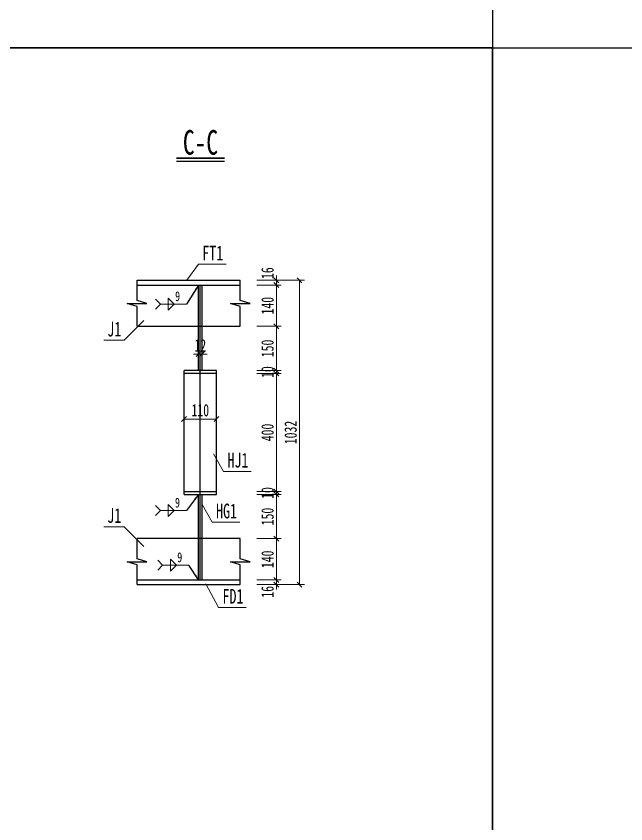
# Model space of a CAD drawing. Header units: millimetres. Extents: x -60009 to 63758, y -2164 to 95433.
# Drawn here: x 11151 to 13218, y 66037 to 68775 of the extents above; entities that cross this region are included whole.
import ezdxf
from ezdxf.enums import TextEntityAlignment as Align

# ---------------------------------------------------------------- set-up
doc = ezdxf.new("R2010")
doc.units = ezdxf.units.MM
doc.layers.get('Defpoints').update_dxf_attribs({"color": 8})
for name, color, linetype, lineweight in [('Dim', 4, 'Continuous', 15), ('文字', 7, 'Continuous', 15), ('标注线及字体', 2, 'Continuous', 15), ('细实线', 4, 'Continuous', 15), ('钢板粗线', 1, 'Continuous', 25)]:
    doc.layers.add(name, color=color, linetype=linetype, lineweight=lineweight)
doc.layers.add('Text', color=4, linetype='Continuous')
doc.styles.add('111', font='仿宋_GB2312.TTF', dxfattribs={"width": 0.7})
doc.styles.add('BM_Dim', font='仿宋_GB2312.TTF', dxfattribs={"width": 0.85})
doc.styles.add('SMEDI', font='仿宋_GB2312.TTF', dxfattribs={"width": 0.75})
doc.styles.get("Standard").update_dxf_attribs({"font": '仿宋_GB2312.TTF'})
doc.dimstyles.new('200', dxfattribs={"dimscale": 0, "dimtxt": 2.5, "dimasz": 1, "dimexe": 1, "dimexo": 1, "dimgap": 0.6, "dimtad": 1, "dimdec": 0, "dimdsep": 46, "dimtxsty": '111', "dimblk": 'OBLIQUE', "dimcen": 0, "dimclrd": 4, "dimclre": 4, "dimclrt": 4, "dimadec": 1, "dimazin": 2, "dimtfac": 1, "dimtdec": 0, "dimtix": 1, "dimtmove": 2, "dimatfit": 3, "dimfxl": 4, "dimfxlon": 1, "dimtolj": 1, "dimlwd": -1, "dimlwe": -1, "dimarcsym": 0})
doc.dimstyles.new('MSteel_1.0_1.0', dxfattribs={"dimtxt": 3, "dimasz": 1.2, "dimexe": 1, "dimexo": 1, "dimgap": 1, "dimtad": 3, "dimtoh": 1, "dimdec": 0, "dimzin": 0, "dimdsep": 46, "dimtxsty": 'Standard', "dimblk": 'ARCHTICK', "dimcen": 0.09, "dimclrd": 3, "dimclre": 3, "dimadec": 0, "dimazin": 0, "dimtfac": 1, "dimtdec": 4, "dimtofl": 0, "dimtmove": 0, "dimatfit": 3, "dimfxl": 1, "dimtolj": 1, "dimtzin": 0, "dimarcsym": 0})

# ---------------------------------------------------------------- blocks, each defined once
blk = doc.blocks.new('_Oblique')
at = {"color": 0, "linetype": 'ByBlock', "lineweight": -2}
blk.add_line((-0.5, -0.5), (0.5, 0.5), dxfattribs=at)
blk = doc.blocks.new('*D153')
at = {"layer": 'Defpoints', "color": 0}
for p in [(11830.3, 67563.7), (11830.3, 67163.7), (12033.1, 67163.7)]:
    blk.add_point(p, dxfattribs=at)
at = {"layer": '细实线', "color": 4}
for p, q in [((11966.4, 67563.7), (12049.8, 67563.7)), ((12033.1, 67563.7), (12033.1, 67163.7)), ((11966.4, 67163.7), (12049.8, 67163.7))]:
    blk.add_line(p, q, dxfattribs=at)
at = {"layer": '细实线', "color": 4, "xscale": 16.66666666666666, "yscale": 16.66666666666666, "zscale": 16.66666666666666}
for p, rotation in [((12033.1, 67563.7), 90), ((12033.1, 67163.7), 270)]:
    blk.add_blockref('_Oblique', p, dxfattribs=dict(at, rotation=rotation))
at = {"layer": '细实线', "color": 4, "insert": (12003.3, 67363.7), "char_height": 41.67, "attachment_point": 5, "rotation": 90, "style": '111'}
blk.add_mtext('\\A1;400', dxfattribs=at)
blk = doc.blocks.new('*D154')
at = {"layer": 'Defpoints', "color": 0}
for p in [(11885, 67879.7), (12033.1, 67879.7), (11884.5, 67863.7)]:
    blk.add_point(p, dxfattribs=at)
at = {"layer": '细实线', "color": 4}
for p, q in [((12033.1, 67879.7), (12033.1, 67896.4)), ((11966.4, 67879.7), (12049.8, 67879.7)), ((12033.1, 67863.7), (12033.1, 67879.7)), ((11966.4, 67863.7), (12049.8, 67863.7)), ((12033.1, 67863.7), (12033.1, 67847))]:
    blk.add_line(p, q, dxfattribs=at)
at = {"layer": '细实线', "color": 4, "xscale": 16.66666666666666, "yscale": 16.66666666666666, "zscale": 16.66666666666666}
for p, rotation in [((12033.1, 67879.7), 270), ((12033.1, 67863.7), 90)]:
    blk.add_blockref('_Oblique', p, dxfattribs=dict(at, rotation=rotation))
at = {"layer": '细实线', "color": 4, "insert": (12003.3, 67903.9), "char_height": 41.67, "attachment_point": 5, "rotation": 90, "style": '111'}
blk.add_mtext('\\A1;16', dxfattribs=at)
blk = doc.blocks.new('*D155')
at = {"layer": 'Defpoints', "color": 0}
for p in [(11640.7, 66863.7), (12033.1, 66863.7), (11640.1, 66847.7)]:
    blk.add_point(p, dxfattribs=at)
at = {"layer": '细实线', "color": 4}
for p, q in [((12033.1, 66863.7), (12033.1, 66880.4)), ((11966.4, 66863.7), (12049.8, 66863.7)), ((12033.1, 66847.7), (12033.1, 66863.7)), ((11966.4, 66847.7), (12049.8, 66847.7)), ((12033.1, 66847.7), (12033.1, 66831))]:
    blk.add_line(p, q, dxfattribs=at)
at = {"layer": '细实线', "color": 4, "xscale": 16.66666666666666, "yscale": 16.66666666666666, "zscale": 16.66666666666666}
for p, rotation in [((12033.1, 66863.7), 270), ((12033.1, 66847.7), 90)]:
    blk.add_blockref('_Oblique', p, dxfattribs=dict(at, rotation=rotation))
at = {"layer": '细实线', "color": 4, "insert": (12003.3, 66823.4), "char_height": 41.67, "attachment_point": 5, "rotation": 90, "style": '111'}
blk.add_mtext('\\A1;16', dxfattribs=at)
blk = doc.blocks.new('*D156')
at = {"layer": 'Defpoints', "color": 0}
for p in [(11918.3, 67879.7), (11640.1, 66847.7), (12111.6, 66847.7)]:
    blk.add_point(p, dxfattribs=at)
at = {"layer": '细实线', "color": 4}
for p, q in [((12044.9, 67879.7), (12128.2, 67879.7)), ((12111.6, 67879.7), (12111.6, 66847.7)), ((12044.9, 66847.7), (12128.2, 66847.7))]:
    blk.add_line(p, q, dxfattribs=at)
at = {"layer": '细实线', "color": 4, "xscale": 16.66666666666666, "yscale": 16.66666666666666, "zscale": 16.66666666666666}
for p, rotation in [((12111.6, 67879.7), 90), ((12111.6, 66847.7), 270)]:
    blk.add_blockref('_Oblique', p, dxfattribs=dict(at, rotation=rotation))
at = {"layer": '细实线', "color": 4, "insert": (12081.7, 67363.7), "char_height": 41.67, "attachment_point": 5, "rotation": 90, "style": '111'}
blk.add_mtext('\\A1;1032', dxfattribs=at)
blk = doc.blocks.new('*D157')
at = {"layer": 'Defpoints', "color": 0}
for p in [(11720.3, 67468.2), (11830.3, 67468.2), (11830.3, 67409.1)]:
    blk.add_point(p, dxfattribs=at)
at = {"layer": '细实线', "color": 4}
for p, q in [((11720.3, 67451.5), (11720.3, 67392.4)), ((11830.3, 67451.5), (11830.3, 67392.4)), ((11720.3, 67409.1), (11830.3, 67409.1))]:
    blk.add_line(p, q, dxfattribs=at)
at = {"layer": '细实线', "color": 4, "xscale": 16.66666666666666, "yscale": 16.66666666666666, "zscale": 16.66666666666666, "rotation": 180}
blk.add_blockref('_Oblique', (11720.3, 67409.1), dxfattribs=at)
at = {"layer": '细实线', "color": 4, "xscale": 16.66666666666666, "yscale": 16.66666666666666, "zscale": 16.66666666666666}
blk.add_blockref('_Oblique', (11830.3, 67409.1), dxfattribs=at)
at = {"layer": '细实线', "color": 4, "insert": (11775.3, 67438.9), "char_height": 41.67, "attachment_point": 5, "style": '111'}
blk.add_mtext('\\A1;110', dxfattribs=at)
blk = doc.blocks.new('*D158')
at = {"layer": 'Defpoints', "color": 0}
for p in [(11769.3, 67660.7), (11781.3, 67660.7), (11781.3, 67629.7)]:
    blk.add_point(p, dxfattribs=at)
at = {"layer": '细实线', "color": 4}
for p, q in [((11769.3, 67629.7), (11752.7, 67629.7)), ((11769.3, 67644.1), (11769.3, 67613)), ((11769.3, 67629.7), (11781.3, 67629.7)), ((11781.3, 67644.1), (11781.3, 67613)), ((11781.3, 67629.7), (11798, 67629.7))]:
    blk.add_line(p, q, dxfattribs=at)
at = {"layer": '细实线', "color": 4, "xscale": 16.66666666666666, "yscale": 16.66666666666666, "zscale": 16.66666666666666}
blk.add_blockref('_Oblique', (11769.3, 67629.7), dxfattribs=at)
at = {"layer": '细实线', "color": 4, "xscale": 16.66666666666666, "yscale": 16.66666666666666, "zscale": 16.66666666666666, "rotation": 180}
blk.add_blockref('_Oblique', (11781.3, 67629.7), dxfattribs=at)
at = {"layer": '细实线', "color": 4, "insert": (11775.3, 67659), "char_height": 41.67, "attachment_point": 5, "style": '111'}
blk.add_mtext('\\A1;12', dxfattribs=at)
blk = doc.blocks.new('*D159')
at = {"layer": 'Defpoints', "color": 0}
for p in [(11884.5, 67863.7), (12033.1, 67863.7), (11884.5, 67723.7)]:
    blk.add_point(p, dxfattribs=at)
at = {"layer": '细实线', "color": 4}
for p, q in [((11966.4, 67863.7), (12049.8, 67863.7)), ((12033.1, 67723.7), (12033.1, 67863.7)), ((11966.4, 67723.7), (12049.8, 67723.7))]:
    blk.add_line(p, q, dxfattribs=at)
at = {"layer": '细实线', "color": 4, "xscale": 16.66666666666666, "yscale": 16.66666666666666, "zscale": 16.66666666666666}
for p, rotation in [((12033.1, 67863.7), 90), ((12033.1, 67723.7), 270)]:
    blk.add_blockref('_Oblique', p, dxfattribs=dict(at, rotation=rotation))
at = {"layer": '细实线', "color": 4, "insert": (12003.3, 67793.7), "char_height": 41.67, "attachment_point": 5, "rotation": 90, "style": '111'}
blk.add_mtext('\\A1;140', dxfattribs=at)
blk = doc.blocks.new('*D160')
at = {"layer": 'Defpoints', "color": 0}
for p in [(11884.5, 67003.7), (12033.1, 67003.7), (11884.5, 66863.7)]:
    blk.add_point(p, dxfattribs=at)
at = {"layer": '细实线', "color": 4}
for p, q in [((11966.4, 67003.7), (12049.8, 67003.7)), ((12033.1, 66863.7), (12033.1, 67003.7)), ((11966.4, 66863.7), (12049.8, 66863.7))]:
    blk.add_line(p, q, dxfattribs=at)
at = {"layer": '细实线', "color": 4, "xscale": 16.66666666666666, "yscale": 16.66666666666666, "zscale": 16.66666666666666}
for p, rotation in [((12033.1, 67003.7), 90), ((12033.1, 66863.7), 270)]:
    blk.add_blockref('_Oblique', p, dxfattribs=dict(at, rotation=rotation))
at = {"layer": '细实线', "color": 4, "insert": (12003.3, 66933.7), "char_height": 41.67, "attachment_point": 5, "rotation": 90, "style": '111'}
blk.add_mtext('\\A1;140', dxfattribs=at)
blk = doc.blocks.new('*D161')
at = {"layer": 'Defpoints', "color": 0}
for p in [(11830.3, 67163.7), (11830.3, 67153.7), (12033.1, 67153.7)]:
    blk.add_point(p, dxfattribs=at)
at = {"layer": '细实线', "color": 4}
for p, q in [((12033.1, 67163.7), (12033.1, 67180.4)), ((11966.4, 67163.7), (12049.8, 67163.7)), ((11966.4, 67153.7), (12049.8, 67153.7)), ((12033.1, 67163.7), (12033.1, 67153.7)), ((12033.1, 67153.7), (12033.1, 67137))]:
    blk.add_line(p, q, dxfattribs=at)
at = {"layer": '细实线', "color": 4, "xscale": 16.66666666666666, "yscale": 16.66666666666666, "zscale": 16.66666666666666}
for p, rotation in [((12033.1, 67163.7), 270), ((12033.1, 67153.7), 90)]:
    blk.add_blockref('_Oblique', p, dxfattribs=dict(at, rotation=rotation))
at = {"layer": '细实线', "color": 4, "insert": (12003.3, 67158.7), "char_height": 41.67, "attachment_point": 5, "rotation": 90, "style": '111'}
blk.add_mtext('\\A1;10', dxfattribs=at)
blk = doc.blocks.new('*D162')
at = {"layer": 'Defpoints', "color": 0}
for p in [(11830.3, 67153.7), (11830.3, 67003.7), (12033.1, 67003.7)]:
    blk.add_point(p, dxfattribs=at)
at = {"layer": '细实线', "color": 4}
for p, q in [((11966.4, 67153.7), (12049.8, 67153.7)), ((12033.1, 67153.7), (12033.1, 67003.7)), ((11966.4, 67003.7), (12049.8, 67003.7))]:
    blk.add_line(p, q, dxfattribs=at)
at = {"layer": '细实线', "color": 4, "xscale": 16.66666666666666, "yscale": 16.66666666666666, "zscale": 16.66666666666666}
for p, rotation in [((12033.1, 67153.7), 90), ((12033.1, 67003.7), 270)]:
    blk.add_blockref('_Oblique', p, dxfattribs=dict(at, rotation=rotation))
at = {"layer": '细实线', "color": 4, "insert": (12003.3, 67078.7), "char_height": 41.67, "attachment_point": 5, "rotation": 90, "style": '111'}
blk.add_mtext('\\A1;150', dxfattribs=at)
blk = doc.blocks.new('*D163')
at = {"layer": 'Defpoints', "color": 0}
for p in [(11830.3, 67573.7), (11830.3, 67563.7), (12033.1, 67573.7)]:
    blk.add_point(p, dxfattribs=at)
at = {"layer": '细实线', "color": 4}
for p, q in [((12033.1, 67573.7), (12033.1, 67590.4)), ((11966.4, 67573.7), (12049.8, 67573.7)), ((11966.4, 67563.7), (12049.8, 67563.7)), ((12033.1, 67563.7), (12033.1, 67573.7)), ((12033.1, 67563.7), (12033.1, 67547))]:
    blk.add_line(p, q, dxfattribs=at)
at = {"layer": '细实线', "color": 4, "xscale": 16.66666666666666, "yscale": 16.66666666666666, "zscale": 16.66666666666666}
for p, rotation in [((12033.1, 67573.7), 270), ((12033.1, 67563.7), 90)]:
    blk.add_blockref('_Oblique', p, dxfattribs=dict(at, rotation=rotation))
at = {"layer": '细实线', "color": 4, "insert": (12003.3, 67568.7), "char_height": 41.67, "attachment_point": 5, "rotation": 90, "style": '111'}
blk.add_mtext('\\A1;10', dxfattribs=at)
blk = doc.blocks.new('*D164')
at = {"layer": 'Defpoints', "color": 0}
for p in [(11830.3, 67723.7), (12033.1, 67723.7), (11830.3, 67573.7)]:
    blk.add_point(p, dxfattribs=at)
at = {"layer": '细实线', "color": 4}
for p, q in [((11966.4, 67723.7), (12049.8, 67723.7)), ((12033.1, 67573.7), (12033.1, 67723.7)), ((11966.4, 67573.7), (12049.8, 67573.7))]:
    blk.add_line(p, q, dxfattribs=at)
at = {"layer": '细实线', "color": 4, "xscale": 16.66666666666666, "yscale": 16.66666666666666, "zscale": 16.66666666666666}
for p, rotation in [((12033.1, 67723.7), 90), ((12033.1, 67573.7), 270)]:
    blk.add_blockref('_Oblique', p, dxfattribs=dict(at, rotation=rotation))
at = {"layer": '细实线', "color": 4, "insert": (12003.3, 67648.7), "char_height": 41.67, "attachment_point": 5, "rotation": 90, "style": '111'}
blk.add_mtext('\\A1;150', dxfattribs=at)
blk = doc.blocks.new('_ArchTick')
at = {"color": 0, "linetype": 'ByBlock', "const_width": 0.15}
blk.add_lwpolyline([(-0.5, -0.5), (0.5, 0.5)], dxfattribs=at)
blk = doc.blocks.new('角焊缝1')
at = {"layer": 'Dim'}
blk.add_line((-3101.17, 370.22), (-3106.48, 370.22), dxfattribs=at)
blk.add_lwpolyline([(-3104.91, 371.45), (-3104.91, 368.99), (-3103.68, 370.22)], close=True, dxfattribs=at)
blk.add_lwpolyline([(-3107.48, 369.22), (-3106.48, 370.22), (-3107.48, 371.22)], dxfattribs=at)
blk = doc.blocks.new('*D271')
at = {"layer": 'Defpoints', "color": 0, "transparency": 16777216}
for p in [(21100.9, 67033.4), (21986.2, 67032), (21984.6, 66032), (21099.3, 66017.4), (21099.2, 65919.6)]:
    blk.add_point(p, dxfattribs=at)
at = {"layer": '细实线', "color": 4, "transparency": 16777216}
for p, q in [((21099.2, 65986.3), (21099.1, 65903)), ((21984.6, 65984.9), (21984.4, 65901.5))]:
    blk.add_line(p, q, dxfattribs=at)
blk.add_arc((-34515894092.1, -21492456430780), 21492484212182.8, 89.907985640573, 89.907985642933, dxfattribs=at)
at = {"layer": '细实线', "color": 4, "transparency": 16777216, "xscale": 16.66666666666666, "yscale": 16.66666666666666, "zscale": 16.66666666666666}
for p, rotation in [((21099.1, 65919.6), 179.9079856429328), ((21984.4, 65918.2), 359.9079856405726)]:
    blk.add_blockref('_Oblique', p, dxfattribs=dict(at, rotation=rotation))
at = {"layer": '细实线', "color": 4, "transparency": 16777216, "insert": (21541.8, 65948.7), "char_height": 41.67, "attachment_point": 5, "rotation": 359.908, "style": '111'}
blk.add_mtext('885', dxfattribs=at)
blk = doc.blocks.new('*D273')
at = {"layer": 'Defpoints', "color": 0, "transparency": 16777216}
for p in [(21101.2, 67117), (21100.9, 67033.4), (21986.2, 67032), (21984.6, 66032), (21099.3, 66017.4)]:
    blk.add_point(p, dxfattribs=at)
at = {"layer": '细实线', "color": 4, "transparency": 16777216}
for p, q in [((21100.9, 67050.4), (21101.1, 67133.7)), ((21986.3, 67049), (21986.4, 67132.3))]:
    blk.add_line(p, q, dxfattribs=at)
blk.add_arc((-34515894092.1, -21492456430780), 21492484213380.2, 89.907985640573, 89.907985642933, dxfattribs=at)
at = {"layer": '细实线', "color": 4, "transparency": 16777216, "xscale": 16.66666666666666, "yscale": 16.66666666666666, "zscale": 16.66666666666666}
for p, rotation in [((21101.1, 67117), 179.9079856429328), ((21986.4, 67115.6), 359.9079856405726)]:
    blk.add_blockref('_Oblique', p, dxfattribs=dict(at, rotation=rotation))
at = {"layer": '细实线', "color": 4, "transparency": 16777216, "insert": (21543.8, 67146.2), "char_height": 41.67, "attachment_point": 5, "rotation": 359.908, "style": '111'}
blk.add_mtext('885', dxfattribs=at)

msp = doc.modelspace()

# ---------------------------------------------------------------- linework, layer by layer
msp.add_line((11694.1, 68284), (11857.5, 68284))
at = {"const_width": 6}
msp.add_lwpolyline([(11694.1, 68294), (11857.5, 68294)], dxfattribs=at)
for points in [[(11561.1, 67723.7), (11561.1, 67791.1), (11527.8, 67801.1), (11594.4, 67801.1), (11561.1, 67811.1), (11561.1, 67824.4), (11561.1, 67879.7)], [(11910.9, 67723.7), (11910.9, 67791.1), (11877.6, 67801.1), (11944.3, 67801.1), (11910.9, 67811.1), (11910.9, 67824.4), (11910.9, 67879.7)], [(11561.1, 66847.7), (11561.1, 66915.1), (11527.8, 66925.1), (11594.4, 66925.1), (11561.1, 66935.1), (11561.1, 66948.4), (11561.1, 67003.7)], [(11910.9, 66847.7), (11910.9, 66915.1), (11877.6, 66925.1), (11944.3, 66925.1), (11910.9, 66935.1), (11910.9, 66948.4), (11910.9, 67003.7)]]:
    msp.add_lwpolyline(points)
at = {"layer": 'Defpoints'}
msp.add_line((11775.3, 66863.7), (11775.3, 67863.7), dxfattribs=at)
for points in [[(-19316.8, 89984.2), (12766.5, 89984.2), (12766.5, 68667.5), (-19316.8, 68667.5)], [(6349.8, 68667.5), (12766.5, 68667.5), (12766.5, 64404.2), (6349.8, 64404.2)], [(12766.5, 68667.5), (19183.2, 68667.5), (19183.2, 64404.2), (12766.5, 64404.2)]]:
    msp.add_lwpolyline(points, close=True, dxfattribs=at)
at = {"layer": '细实线'}
for p, q in [((11768.6, 67934), (11730, 67879.7)), ((11768.6, 67934), (11862.7, 67934)), ((11516.7, 67676.3), (11584.1, 67743.3)), ((11448.4, 67676.3), (11516.7, 67676.3)), ((11854.1, 67231.8), (11820, 67291.5)), ((11854.1, 67231.8), (11948.2, 67231.8)), ((11815.4, 67059.3), (11781.3, 67119)), ((11448.4, 67044.2), (11516.7, 67044.2)), ((11516.7, 67044.2), (11584.1, 66977.1)), ((11815.4, 67059.3), (11909.5, 67059.3)), ((11837.1, 66770.1), (11793.6, 66850.9)), ((11837.1, 66770.1), (11931.2, 66770.1))]:
    msp.add_line(p, q, dxfattribs=at)
at = {"layer": '钢板粗线'}
for p, q in [((11561.1, 67879.7), (11910.9, 67879.7)), ((11561.1, 67863.7), (11910.9, 67863.7)), ((11769.3, 67573.7), (11769.3, 67863.7)), ((11781.3, 67573.7), (11781.3, 67863.7)), ((11561.1, 67723.7), (11910.9, 67723.7)), ((11830.3, 67573.7), (11720.3, 67573.7)), ((11720.3, 67153.7), (11720.3, 67573.7)), ((11830.3, 67563.7), (11720.3, 67563.7)), ((11830.3, 67153.7), (11830.3, 67573.7)), ((11720.3, 67163.7), (11830.3, 67163.7)), ((11720.3, 67153.7), (11830.3, 67153.7)), ((11769.3, 66863.7), (11769.3, 67153.7)), ((11781.3, 66863.7), (11781.3, 67153.7)), ((11910.9, 67003.7), (11561.1, 67003.7)), ((11561.1, 66863.7), (11910.9, 66863.7)), ((11561.1, 66847.7), (11910.9, 66847.7))]:
    msp.add_line(p, q, dxfattribs=at)

# ---------------------------------------------------------------- block references
at = {"layer": '细实线', "xscale": 16.66666666666666, "yscale": 16.66666666666666, "zscale": 16.66666666666666}
for p in [(63414.9, 61628.4), (63414.6, 60928.7), (63422.2, 60743.3)]:
    msp.add_blockref('角焊缝1', p, dxfattribs=at)

# ---------------------------------------------------------------- texts
at = {"layer": 'Text', "style": 'SMEDI', "width": 0.75}
for p in [(11689.7, 67825.7), (11689.4, 67125.9), (11697, 66940.6)]:
    msp.add_text('9', height=33.3, dxfattribs=at).set_placement(p, align=Align.MIDDLE_LEFT)
at = {"layer": '文字', "style": 'BM_Dim', "width": 0.7}
for s, p in [('FT1', (11817.5, 67932.2)), ('J1', (11483.6, 67674.4)), ('HJ1', (11902.9, 67229.9)), ('J1', (11483.6, 67042.3)), ('HG1', (11864.3, 67057.5)), ('FD1', (11886, 66768.3))]:
    msp.add_text(s, height=50, dxfattribs=at).set_placement(p, align=Align.BOTTOM_CENTER)
at = {"layer": '标注线及字体', "style": '111', "width": 0.7}
msp.add_text('C-C', height=83.33, dxfattribs=at).set_placement((11775.8, 68347.4), align=Align.MIDDLE)

# ---------------------------------------------------------------- dimensions: what is measured, and where the dimension line sits
at = {"layer": '细实线'}
for base, p1, p2, picture, middle in [((12033.1, 67879.7), (11884.5, 67863.7), (11885, 67879.7), '*D154', (12003.3, 67903.9)), ((12033.1, 66863.7), (11640.1, 66847.7), (11640.7, 66863.7), '*D155', (12003.3, 66823.4))]:
    dim = msp.add_linear_dim(base=base, p1=p1, p2=p2, angle=90, dimstyle='200', override={"dimscale": 16.666667, "dimblk": 'Oblique'}, dxfattribs=at)
    dim.commit()
    dim.dimension.update_dxf_attribs({"geometry": picture, "text_midpoint": middle, "dimtype": 160})
for base, p1, p2, angle, picture, middle in [((12111.6, 66847.7), (11918.3, 67879.7), (11640.1, 66847.7), 90, '*D156', (12081.7, 67363.7)), ((12033.1, 67863.7), (11884.5, 67723.7), (11884.5, 67863.7), 90, '*D159', (12003.3, 67793.7)), ((12033.1, 67723.7), (11830.3, 67573.7), (11830.3, 67723.7), 270, '*D164', (12003.3, 67648.7)), ((12033.1, 67573.7), (11830.3, 67563.7), (11830.3, 67573.7), 270, '*D163', (12003.3, 67568.7)), ((12033.1, 67163.7), (11830.3, 67563.7), (11830.3, 67163.7), 90, '*D153', (12003.3, 67363.7)), ((12033.1, 67153.7), (11830.3, 67163.7), (11830.3, 67153.7), 90, '*D161', (12003.3, 67158.7)), ((12033.1, 67003.7), (11830.3, 67153.7), (11830.3, 67003.7), 90, '*D162', (12003.3, 67078.7)), ((12033.1, 67003.7), (11884.5, 66863.7), (11884.5, 67003.7), 90, '*D160', (12003.3, 66933.7))]:
    dim = msp.add_linear_dim(base=base, p1=p1, p2=p2, angle=angle, dimstyle='200', override={"dimscale": 16.666667, "dimblk": 'Oblique'}, dxfattribs=at)
    dim.commit()
    dim.dimension.update_dxf_attribs({"geometry": picture, "text_midpoint": middle})
for base, p1, p2, picture, middle in [((11781.3, 67629.7), (11769.3, 67660.7), (11781.3, 67660.7), '*D158', (11775.3, 67659)), ((11830.3, 67409.1), (11720.3, 67468.2), (11830.3, 67468.2), '*D157', (11775.3, 67438.9))]:
    dim = msp.add_linear_dim(base=base, p1=p1, p2=p2, dimstyle='200', override={"dimscale": 16.666667, "dimblk": 'Oblique'}, dxfattribs=at)
    dim.commit()
    dim.dimension.update_dxf_attribs({"geometry": picture, "text_midpoint": middle})
for base, picture, middle in [((21101.2, 67117), '*D273', (21543.8, 67146.2)), ((21099.2, 65919.6), '*D271', (21541.8, 65948.7))]:
    dim = msp.add_angular_dim_2l(base=base, line1=((21099.3, 66017.4), (21100.9, 67033.4)), line2=((21986.2, 67032), (21984.6, 66032)), text='885', dimstyle='200', override={"dimscale": 16.666667, "dimtxsty": '111', "dimblk": 'Oblique'}, dxfattribs=at)
    dim.commit()
    dim.dimension.update_dxf_attribs({"geometry": picture, "text_midpoint": middle})

# ---------------------------------------------------------------- leaders
at = {"layer": 'Dim'}
for points in [[(11769.3, 67863.7), (11728.7, 67798.8)], [(11769.3, 67153.7), (11728.3, 67099.1)], [(11769.3, 66863.7), (11736, 66913.7)]]:
    msp.add_leader(points, dimstyle='MSteel_1.0_1.0', override={"dimscale": 16.666667, "dimclrd": 256}, dxfattribs=at)

doc.saveas('drawing.dxf')
